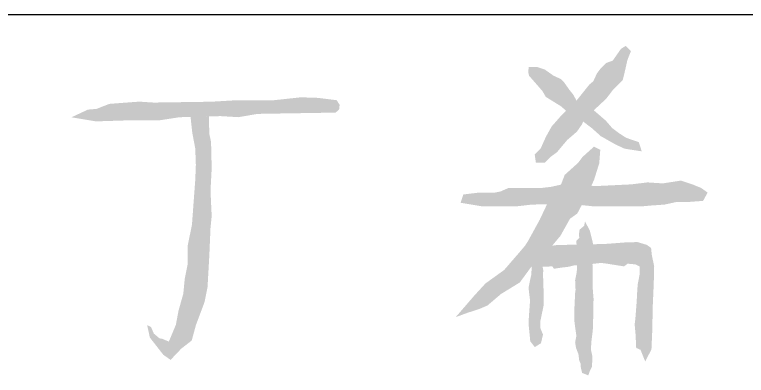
# Model space of a CAD drawing. Extents: x 5191187 to 5306989, y -468291 to -238224.
# Drawn here: x 5260795 to 5261979, y -464274 to -463691 of the extents above; entities that cross this region are included whole.
import ezdxf

# ---------------------------------------------------------------- set-up
doc = ezdxf.new("R2010")
doc.units = 0
doc.header["$LTSCALE"] = 1000
doc.header["$MEASUREMENT"] = 0
doc.layers.get('0').update_dxf_attribs({"linetype": 'CONTINUOUS'})
doc.layers.add('HATCH', color=8, linetype='CONTINUOUS')

msp = doc.modelspace()

# ---------------------------------------------------------------- hatches: boundary and pattern name
at = {"layer": 'HATCH'}
h = msp.add_hatch(color=0, dxfattribs=at)
h.paths.add_polyline_path([(5261751.5, -463862), (5261736.1, -463848.7), (5261732.1, -463845.3), (5261716.7, -463859.6), (5261714.9, -463863.5), (5261728.6, -463873.8), (5261743.5, -463887.1), (5261767, -463900.4), (5261781.9, -463907.3), (5261795.8, -463909.5), (5261809.7, -463911.6), (5261804.9, -463896.7), (5261784.6, -463889.8), (5261772.9, -463882.3), (5261762.2, -463874.3)])
h.paths.add_polyline_path([(5261732.1, -463845.3), (5261728.4, -463842.3), (5261719.4, -463836.5), (5261704.6, -463830.6), (5261704.1, -463829.7), (5261691.5, -463841.9), (5261687.2, -463846.1), (5261697.6, -463855.6), (5261713.6, -463862.5), (5261714.9, -463863.5), (5261716.7, -463859.6)])
h.paths.add_polyline_path([(5261763.7, -463811.5), (5261778.9, -463796.3), (5261782.7, -463781.1), (5261786.5, -463764.1), (5261792.2, -463749.8), (5261783.7, -463741.3), (5261776.1, -463746), (5261769.4, -463755.5), (5261762.8, -463765), (5261752.3, -463768.8), (5261742.8, -463778.3), (5261737.1, -463785.9), (5261731.4, -463798.2), (5261724.8, -463803.9), (5261713.4, -463818.1), (5261704.1, -463829.7), (5261704.6, -463830.6), (5261719.4, -463836.5), (5261728.4, -463842.3), (5261732.1, -463845.3), (5261740.9, -463837.1), (5261752.2, -463826.6)])
h.paths.add_polyline_path([(5261692.8, -463812.5), (5261683.8, -463799.7), (5261679, -463794.9), (5261667.2, -463789.5), (5261660.3, -463784.7), (5261652.8, -463779.4), (5261639.5, -463775.1), (5261626.7, -463775.1), (5261626.2, -463784.2), (5261627.5, -463789.6), (5261632.6, -463795.4), (5261639.8, -463803.6), (5261649.2, -463814.5), (5261654.4, -463823.6), (5261679.5, -463839.1), (5261687.2, -463846.1), (5261691.5, -463841.9), (5261704.1, -463829.7), (5261699.2, -463820.4)])
h.paths.add_polyline_path([(5261713, -463868), (5261714.9, -463863.5), (5261713.6, -463862.5), (5261697.6, -463855.6), (5261687.2, -463846.1), (5261680.5, -463852.6), (5261664, -463871.3), (5261654.5, -463888.4), (5261646, -463907.3), (5261636.5, -463916.8), (5261638.4, -463930.1), (5261652.6, -463930.1), (5261662.1, -463920.6), (5261672.6, -463913), (5261688.9, -463893.5), (5261704.8, -463879.8)])
h.paths.add_polyline_path([(5261740.9, -463931), (5261742.6, -463909.1), (5261732.4, -463904), (5261713.9, -463920.7), (5261706.7, -463930.2), (5261685.1, -463949.6), (5261679, -463965.4), (5261688.1, -463963.4), (5261728.1, -463967.2), (5261732.4, -463958.1)])
h.paths.add_polyline_path([(5261728.1, -463967.2), (5261688.1, -463963.4), (5261679, -463965.4), (5261678.1, -463967.7), (5261656.5, -463997), (5261689.6, -463996.2), (5261712.6, -463998.5), (5261720.6, -463983.3)])
h.paths.add_polyline_path([(5261916.3, -463978.3), (5261905.9, -463970.8), (5261891.7, -463965), (5261873.1, -463958.9), (5261843.7, -463963.4), (5261819, -463961.8), (5261792.5, -463965), (5261734.3, -463967.8), (5261728.1, -463967.2), (5261720.6, -463983.3), (5261712.6, -463998.5), (5261732.8, -464000.6), (5261771.6, -464000.6), (5261808.9, -464000.6), (5261825.3, -463999.1), (5261846.2, -463997.7), (5261867.1, -463993.2), (5261888, -463993.2), (5261908.9, -463991.7)])
h.paths.add_polyline_path([(5261678.1, -463967.7), (5261679, -463965.4), (5261662.9, -463969), (5261645.5, -463971), (5261618, -463970.8), (5261603, -463970.8), (5261594.1, -463970.8), (5261581.3, -463976.4), (5261571.7, -463978.3), (5261546.3, -463978.3), (5261521, -463981.3), (5261516.5, -463994.7), (5261552.3, -464000.6), (5261606, -464000.6), (5261631.4, -463997.7), (5261656.5, -463997)])
h.paths.add_polyline_path([(5261693.6, -464020.5), (5261705.4, -464012.1), (5261712.6, -463998.5), (5261689.6, -463996.2), (5261656.5, -463997), (5261644.6, -464022.2), (5261626, -464056), (5261621.1, -464063.8), (5261611.6, -464075), (5261587.1, -464103.3), (5261556.7, -464125.2), (5261538.1, -464145.5), (5261508.7, -464179.5), (5261527.9, -464172.5), (5261548.2, -464165.8), (5261560.1, -464160.7), (5261582, -464142.1), (5261612.4, -464123.5), (5261632.8, -464095.7), (5261663.1, -464066.1), (5261678.1, -464048.2)])
h.paths.add_polyline_path([(5261731.1, -464061.7), (5261710.1, -464062), (5261704.2, -464062.2), (5261704.6, -464069.9), (5261705.1, -464080.5), (5261704.6, -464090.4), (5261705, -464095.6), (5261716.4, -464095), (5261722.1, -464094.3), (5261730, -464093.5), (5261729.9, -464086.9)])
h.paths.add_polyline_path([(5261725.8, -464040), (5261717.9, -464024.7), (5261716.5, -464032), (5261709.2, -464038), (5261708.1, -464045.3), (5261708.6, -464051.3), (5261703.9, -464055.9), (5261704.2, -464062.2), (5261710.1, -464062), (5261731.1, -464061.7)])
h.paths.add_polyline_path([(5261704.6, -464069.9), (5261704.2, -464062.2), (5261687.9, -464062.7), (5261674.6, -464062.7), (5261664.8, -464064.1), (5261663.1, -464066.1), (5261632.8, -464095.7), (5261631.8, -464097.1), (5261630.9, -464111.4), (5261629, -464119.6), (5261626.5, -464132.3), (5261629, -464152.6), (5261627.1, -464179.2), (5261626.5, -464189.9), (5261628.4, -464208.9), (5261629.3, -464218.4), (5261636.6, -464227.9), (5261646.7, -464221.6), (5261649.9, -464207.6), (5261645.5, -464196.9), (5261645.5, -464186.7), (5261651.2, -464159.5), (5261651.2, -464147.5), (5261650.5, -464125.3), (5261649.9, -464108.9), (5261650.5, -464104.5), (5261649.3, -464098.1), (5261665.1, -464097.5), (5261667.7, -464101.3), (5261680.3, -464099.4), (5261691.7, -464098.1), (5261701.2, -464095.6), (5261705, -464095.6), (5261704.6, -464090.4), (5261705.1, -464080.5)])
h.paths.add_polyline_path([(5261824.8, -464067.7), (5261817.8, -464062.7), (5261802.6, -464058.2), (5261781.7, -464058.9), (5261757, -464060.8), (5261748.1, -464061.4), (5261731.1, -464061.7), (5261729.9, -464086.9), (5261730, -464093.5), (5261744.1, -464091.9), (5261753.2, -464093.1), (5261781.1, -464097.5), (5261786.8, -464093.1), (5261799.4, -464094.3), (5261806.4, -464097.6), (5261806.4, -464109.7), (5261803.1, -464126.8), (5261802.3, -464139), (5261801.5, -464154.4), (5261799.4, -464181.7), (5261798.2, -464191.2), (5261800.1, -464212.1), (5261800.1, -464215.9), (5261800.7, -464229.2), (5261807.7, -464232.3), (5261815.3, -464251.1), (5261825.4, -464231.7), (5261826.7, -464201.9), (5261827.5, -464161.7), (5261829.1, -464126), (5261829.8, -464097.5), (5261826, -464079.1)])
h.paths.add_polyline_path([(5261730, -464093.5), (5261722.1, -464094.3), (5261716.4, -464095), (5261705, -464095.6), (5261704.6, -464106.3), (5261701.9, -464119.6), (5261702.6, -464135.5), (5261701.9, -464140.2), (5261700.6, -464168.7), (5261700.6, -464185.3), (5261702.2, -464197.7), (5261704, -464209.8), (5261701.9, -464219.8), (5261703.3, -464229.1), (5261707.2, -464239.1), (5261708.6, -464249.7), (5261710.6, -464254.3), (5261711.2, -464261.6), (5261713.2, -464269.6), (5261723.2, -464273.6), (5261725.8, -464266.3), (5261729.2, -464259.6), (5261729.9, -464242.9), (5261727.5, -464232.1), (5261728.1, -464220), (5261730.5, -464200.7), (5261731.1, -464182.1), (5261731.7, -464149.5), (5261730.5, -464134.5)])
h = msp.add_hatch(color=0, dxfattribs=at)
h.paths.add_polyline_path([(5261320.9, -463836.6), (5261316.2, -463829), (5261285.8, -463825.2), (5261258.2, -463824.3), (5261214.6, -463829), (5261154.7, -463829), (5261113.9, -463831.4), (5261081.6, -463831.9), (5261019.9, -463832.8), (5260997, -463831.3), (5260976.2, -463832.8), (5260948.4, -463834.9), (5260927.6, -463843), (5260913.6, -463844.2), (5260887, -463856.6), (5260926.8, -463863.2), (5260985.7, -463861.3), (5261030.4, -463861.3), (5261061.7, -463856.5), (5261094, -463855.6), (5261128.2, -463854.7), (5261156.9, -463856.4), (5261167.1, -463854.7), (5261188, -463851.1), (5261228.8, -463850.4), (5261259.2, -463849.9), (5261314.3, -463849), (5261320, -463844.2)])
h.paths.add_polyline_path([(5261109.3, -463855.2), (5261094, -463855.6), (5261079.7, -463856), (5261082.6, -463882.2), (5261087.3, -463906.8), (5261088.3, -463933.4), (5261087.3, -463958.1), (5261085.4, -463983.7), (5261082, -464030.1), (5261075, -464064.4), (5261074.8, -464095.2), (5261070.3, -464117.6), (5261068, -464141.6), (5261060.2, -464169.2), (5261056, -464191.7), (5261047.7, -464211.6), (5261042, -464225.2), (5261035.7, -464240.4), (5261047.4, -464248.6), (5261064.5, -464230.6), (5261081.6, -464217.3), (5261088.3, -464192.7), (5261102.5, -464154.7), (5261107.2, -464131), (5261110.1, -464079.7), (5261112, -464035.2), (5261113.9, -464016.2), (5261112, -463975.4), (5261113.9, -463939.3), (5261112.9, -463896.6), (5261110.1, -463883.3)])
h.paths.add_polyline_path([(5261044.6, -464219), (5261034.1, -464214.6), (5261029.5, -464213.8), (5261020.3, -464206.1), (5261015.7, -464195.4), (5261009.5, -464192.3), (5261013.9, -464212.6), (5261020.3, -464220.7), (5261035.7, -464240.4), (5261042, -464225.2)])

# ---------------------------------------------------------------- linework, layer by layer
msp.add_line((5258945.9, -463690.7), (5264445.9, -463690.7))

doc.saveas('drawing.dxf')
